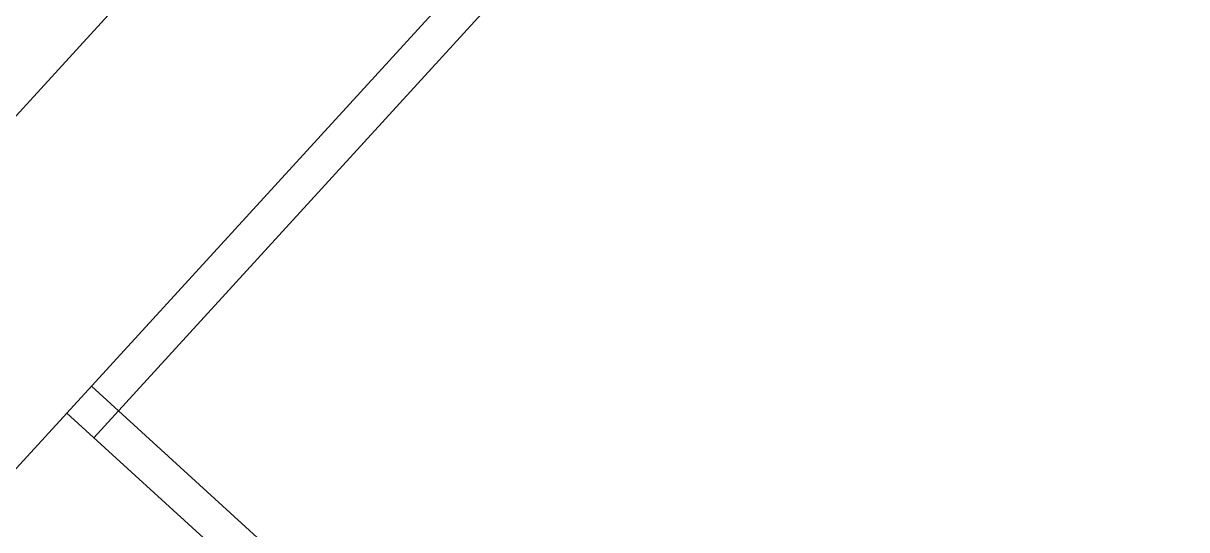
# Model space of a CAD drawing. Header units: metres. Extents: x 750 to 3116, y -341 to 1465.
# Drawn here: x 1557.49 to 1564.81, y 756.46 to 759.65 of the extents above; entities that cross this region are included whole.
import ezdxf

# ---------------------------------------------------------------- set-up
doc = ezdxf.new("R2010")
doc.units = ezdxf.units.M
for name, color, linetype, lineweight in [('Levels', 252, 'Continuous', 5), ('Vehicular Road', 253, 'Continuous', 20), ('Wall ext', 20, 'Continuous', 18)]:
    doc.layers.add(name, color=color, linetype=linetype, lineweight=lineweight)

msp = doc.modelspace()

# ---------------------------------------------------------------- linework, layer by layer
at = {"layer": 'Levels'}
msp.add_line((1556.2895, 757.8088), (1558.0433, 759.7283), dxfattribs=at)
at = {"layer": 'Vehicular Road', "lineweight": 20}
msp.add_lwpolyline([(1557.7611, 757.1957), (1555.279, 754.4791, -0.709085), (1551.8068, 755.9599), (1553.0928, 775.4386, -0.428302), (1555.8713, 777.7577), (1618.9907, 770.5444), (1682.2926, 761.7033, -0.390874), (1683.5825, 760.1302), (1683.2046, 753.6686, 0.188493), (1683.5421, 752.63), (1684.6242, 751.3102, -0.373088), (1684.5704, 749.3459), (1649.4709, 711.0268)], format="xyb", dxfattribs=at)
at = {"layer": 'Wall ext'}
for p, q in [((1557.7611, 757.1957), (1563.1506, 763.0943)), ((1557.9309, 757.0405), (1563.3204, 762.9391)), ((1567.853, 748.2863), (1557.9162, 757.3655)), ((1567.6979, 748.1165), (1557.7611, 757.1957))]:
    msp.add_line(p, q, dxfattribs=at)

doc.saveas('drawing.dxf')
